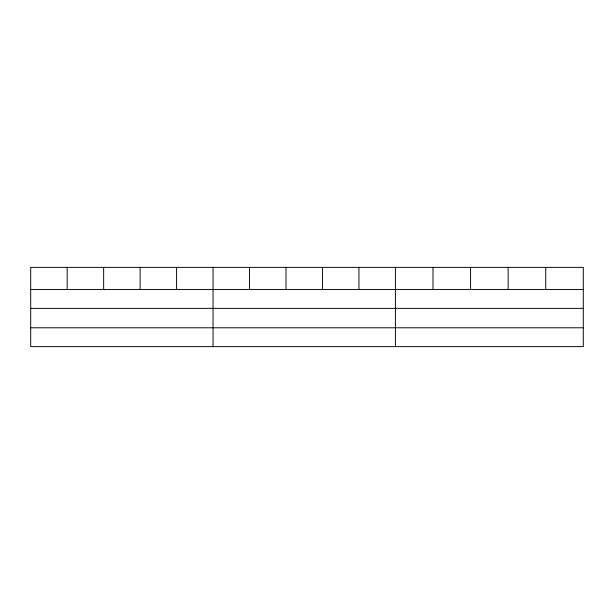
<?xml version="1.0" encoding="UTF-8"?>
<svg xmlns="http://www.w3.org/2000/svg" width="614" height="614" viewBox="0 0 614 614"><rect width="100%" height="100%" fill="white"/><g stroke="black" fill="none" stroke-linecap="round" stroke-linejoin="round"><path stroke-width="0.92" d="M583.3 308.374L583.3 267.374L30.7 267.374L30.7 346.626L583.3 346.626L583.3 308.374L30.7 308.374M30.7 289.532L583.3 289.532M30.7 327.784L583.3 327.784M545.723 267.374L545.723 289.532M508.146 267.374L508.146 289.532M470.57 267.374L470.57 289.532M432.993 267.374L432.993 289.532M395.416 267.374L395.416 346.626M358.944 267.374L358.944 289.532M322.473 267.374L322.473 289.532M286.001 267.374L286.001 289.532M249.53 267.374L249.53 289.532M213.058 267.374L213.058 346.626M176.586 267.374L176.586 289.532M140.115 267.374L140.115 289.532M103.643 267.374L103.643 289.532M67.172 267.374L67.172 289.532"/></g></svg>
